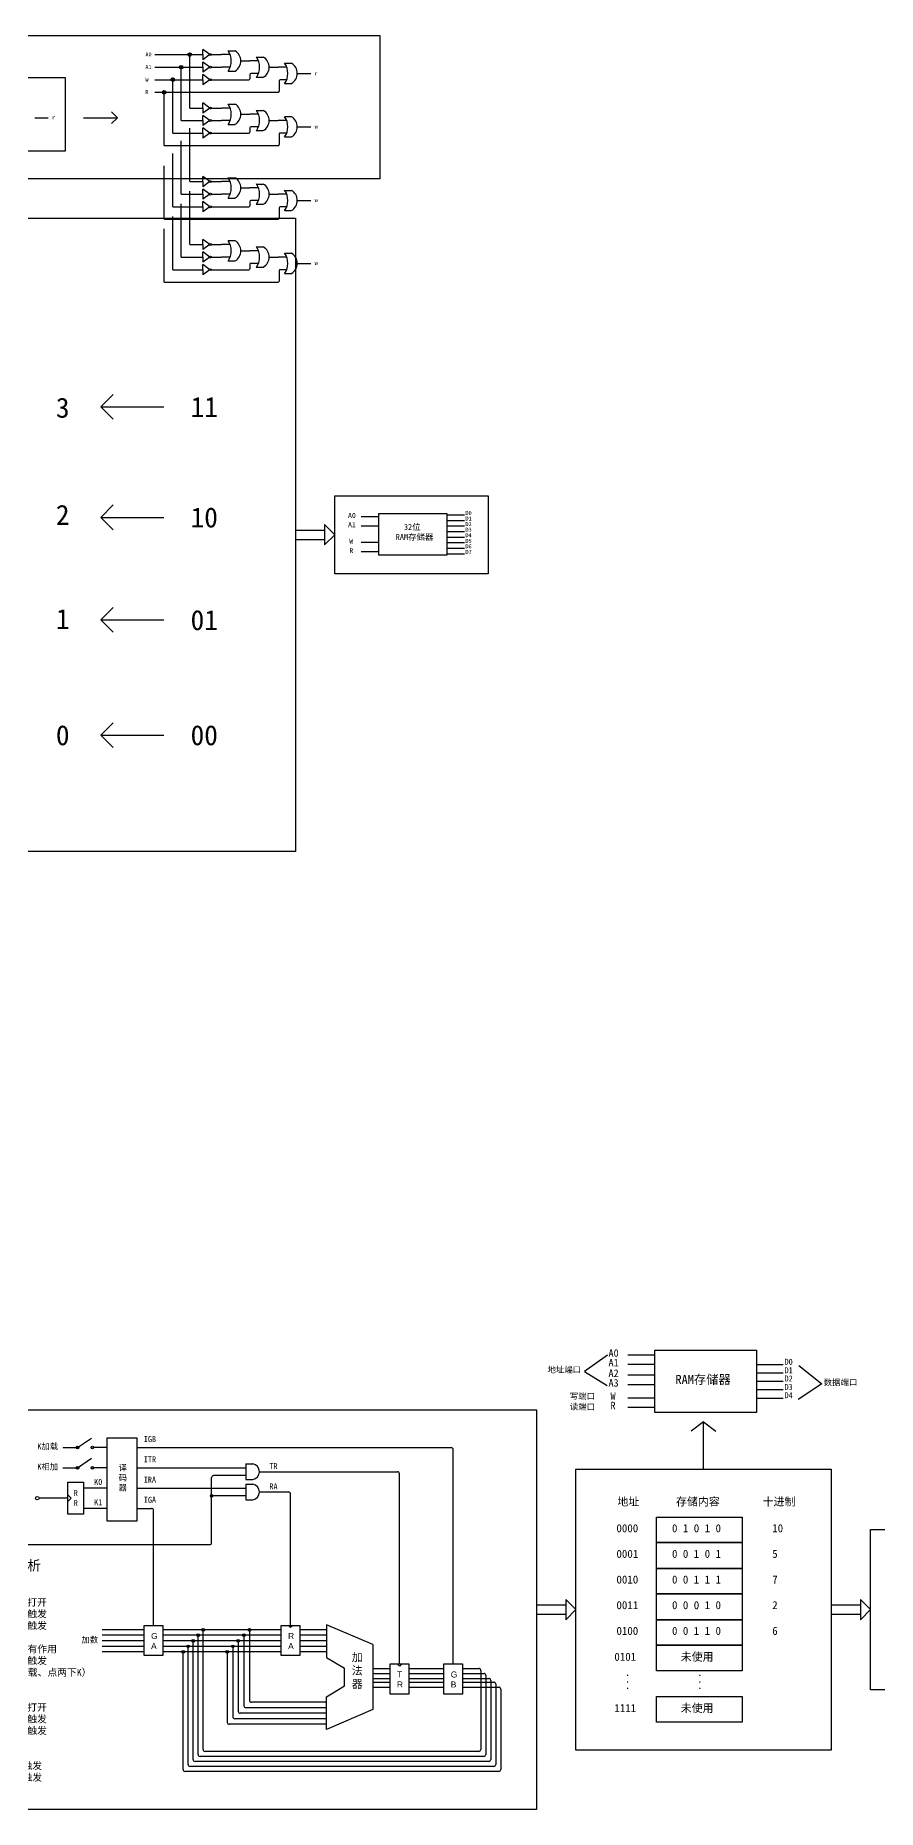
# Model space of a CAD drawing. Header units: inches. Extents: x -6 to 965, y -428 to -142.
# Drawn here: x 396.9 to 481, y -420.7 to -243.4 of the extents above; entities that cross this region are included whole.
import ezdxf

# ---------------------------------------------------------------- set-up
doc = ezdxf.new("R2010")
doc.units = ezdxf.units.IN
doc.header["$MEASUREMENT"] = 0
doc.styles.get("Standard").update_dxf_attribs({"font": 'arial.ttf'})

msp = doc.modelspace()

# ---------------------------------------------------------------- hatches: boundary and pattern name
h = msp.add_hatch()
h.set_pattern_fill('ANSI32', color=256)
h.set_pattern_definition([(45, (-0.54687, -1.2544), (-0.26516504, 0.26516504), []), (45, (-0.3701, -1.2544), (-0.26516504, 0.26516504), [])])
h.paths.add_polyline_path([(411.25, -246.57), (411.42, -246.57), (411.6, -246.57, 1)])
h.paths.add_polyline_path([(411.6, -246.57), (411.42, -246.57), (411.42, -246.74, 0.414214)])
h.paths.add_polyline_path([(411.42, -246.57), (411.25, -246.57, 0.414214), (411.42, -246.74)])
h = msp.add_hatch()
h.set_pattern_fill('ANSI32', color=256)
h.set_pattern_definition([(45, (0.3022, 0), (-0.26516504, 0.26516504), []), (45, (0.47898, 0), (-0.26516504, 0.26516504), [])])
h.paths.add_polyline_path([(412.1, -245.31), (412.27, -245.31), (412.44, -245.31, 1)])
h.paths.add_polyline_path([(412.44, -245.31), (412.27, -245.31), (412.27, -245.49, 0.414214)])
h.paths.add_polyline_path([(412.27, -245.31), (412.1, -245.31, 0.414214), (412.27, -245.49)])
h = msp.add_hatch()
h.set_pattern_fill('ANSI32', color=256)
h.set_pattern_definition([(45, (-1.3815, -2.50878), (-0.26516504, 0.26516504), []), (45, (-1.20472, -2.50878), (-0.26516504, 0.26516504), [])])
h.paths.add_polyline_path([(410.41, -247.82), (410.59, -247.82), (410.76, -247.82, 1)])
h.paths.add_polyline_path([(410.76, -247.82), (410.59, -247.82), (410.59, -248, 0.414214)])
h.paths.add_polyline_path([(410.59, -247.82), (410.41, -247.82, 0.414214), (410.59, -248)])
h = msp.add_hatch()
h.set_pattern_fill('ANSI32', color=256)
h.set_pattern_definition([(45, (-2.24594, -3.76317), (-0.26516504, 0.26516504), []), (45, (-2.06916, -3.76317), (-0.26516504, 0.26516504), [])])
h.paths.add_polyline_path([(409.55, -249.08), (409.72, -249.08), (409.9, -249.08, 1)])
h.paths.add_polyline_path([(409.9, -249.08), (409.72, -249.08), (409.72, -249.25, 0.414214)])
h.paths.add_polyline_path([(409.72, -249.08), (409.55, -249.08, 0.414214), (409.72, -249.25)])
h = msp.add_hatch(color=256)
h.dxf.hatch_style = 1
h.paths.add_polyline_path([(414.59, -389.39, 1), (414.33, -389.39, 1)])
at = {"true_color": 0xffffff}
h = msp.add_hatch(color=7, dxfattribs=at)
h.dxf.hatch_style = 1
h.paths.add_polyline_path([(411.96, -404.44), (412.23, -404.44, 1)])
h.paths.add_polyline_path([(412.23, -404.44), (412.1, -404.44), (412.1, -404.58, 0.414214)])
h.paths.add_polyline_path([(412.1, -404.44), (411.96, -404.44, 0.414214), (412.1, -404.58)])
h = msp.add_hatch(color=7, dxfattribs=at)
h.dxf.hatch_style = 1
h.paths.add_polyline_path([(412.46, -403.89), (412.73, -403.89, 1)])
h.paths.add_polyline_path([(412.73, -403.89), (412.6, -403.89), (412.6, -404.02, 0.414214)])
h.paths.add_polyline_path([(412.6, -403.89), (412.46, -403.89, 0.414214), (412.6, -404.02)])
h = msp.add_hatch(color=7, dxfattribs=at)
h.dxf.hatch_style = 1
h.paths.add_polyline_path([(412.96, -403.33), (413.23, -403.33, 1)])
h.paths.add_polyline_path([(413.23, -403.33), (413.1, -403.33), (413.1, -403.47, 0.414214)])
h.paths.add_polyline_path([(413.1, -403.33), (412.96, -403.33, 0.414214), (413.1, -403.47)])
h = msp.add_hatch(color=7, dxfattribs=at)
h.dxf.hatch_style = 1
h.paths.add_polyline_path([(413.46, -402.78), (413.73, -402.78, 1)])
h.paths.add_polyline_path([(413.73, -402.78), (413.6, -402.78), (413.6, -402.92, 0.414214)])
h.paths.add_polyline_path([(413.6, -402.78), (413.46, -402.78, 0.414214), (413.6, -402.92)])
h = msp.add_hatch(color=7, dxfattribs=at)
h.dxf.hatch_style = 1
h.paths.add_polyline_path([(416.43, -404.44), (416.7, -404.44, 1)])
h.paths.add_polyline_path([(416.7, -404.44), (416.57, -404.44), (416.57, -404.58, 0.414214)])
h.paths.add_polyline_path([(416.57, -404.44), (416.43, -404.44, 0.414214), (416.57, -404.58)])
h = msp.add_hatch(color=7, dxfattribs=at)
h.dxf.hatch_style = 1
h.paths.add_polyline_path([(416.99, -403.89), (417.26, -403.89, 1)])
h.paths.add_polyline_path([(417.26, -403.89), (417.12, -403.89), (417.12, -404.02, 0.414214)])
h.paths.add_polyline_path([(417.12, -403.89), (416.99, -403.89, 0.414214), (417.12, -404.02)])
h = msp.add_hatch(color=7, dxfattribs=at)
h.dxf.hatch_style = 1
h.paths.add_polyline_path([(417.54, -403.33), (417.81, -403.33, 1)])
h.paths.add_polyline_path([(417.81, -403.33), (417.68, -403.33), (417.68, -403.47, 0.414214)])
h.paths.add_polyline_path([(417.68, -403.33), (417.54, -403.33, 0.414214), (417.68, -403.47)])
h = msp.add_hatch(color=7, dxfattribs=at)
h.dxf.hatch_style = 1
h.paths.add_polyline_path([(418.09, -402.78), (418.36, -402.78, 1)])
h.paths.add_polyline_path([(418.36, -402.78), (418.23, -402.78), (418.23, -402.92, 0.414214)])
h.paths.add_polyline_path([(418.23, -402.78), (418.09, -402.78, 0.414214), (418.23, -402.92)])
h = msp.add_hatch(color=7, dxfattribs=at)
h.dxf.hatch_style = 1
h.paths.add_polyline_path([(411.46, -404.99), (411.73, -404.99, 1)])
h.paths.add_polyline_path([(411.73, -404.99), (411.6, -404.99), (411.6, -405.13, 0.414214)])
h.paths.add_polyline_path([(411.6, -404.99), (411.46, -404.99, 0.414214), (411.6, -405.13)])
h = msp.add_hatch(color=7, dxfattribs=at)
h.dxf.hatch_style = 1
h.paths.add_polyline_path([(415.88, -404.99), (416.15, -404.99, 1)])
h.paths.add_polyline_path([(416.15, -404.99), (416.02, -404.99), (416.02, -405.13, 0.414214)])
h.paths.add_polyline_path([(416.02, -404.99), (415.88, -404.99, 0.414214), (416.02, -405.13)])

# ---------------------------------------------------------------- linework, layer by layer
for p, q in [((408.79, -245.31), (412.27, -245.31)), ((412.27, -245.31), (413.57, -245.31)), ((412.27, -250.65), (412.27, -245.31)), ((413.57, -245.31), (413.57, -244.8)), ((414.27, -245.31), (413.57, -244.8)), ((413.57, -245.31), (413.57, -245.82)), ((414.27, -245.31), (413.57, -245.82)), ((413.57, -246.57), (413.57, -246.06)), ((414.27, -246.57), (413.57, -246.06)), ((414.45, -245.31), (415.46, -245.31)), ((416.3, -245.31), (415.46, -245.31)), ((416.1, -244.93), (416.8, -244.93)), ((417.38, -245.94), (418.28, -245.94)), ((419.13, -245.94), (418.28, -245.94)), ((418.92, -245.56), (419.62, -245.56)), ((421.74, -246.18), (422.44, -246.18)), ((408.79, -246.57), (412.27, -246.57)), ((408.79, -247.82), (412.27, -247.82)), ((410.59, -253.15), (410.59, -247.82)), ((411.42, -251.9), (411.42, -246.57)), ((412.27, -246.57), (413.57, -246.57)), ((412.27, -247.82), (413.57, -247.82)), ((413.57, -246.57), (413.57, -247.08)), ((414.27, -246.57), (413.57, -247.08)), ((413.57, -247.82), (413.57, -247.31)), ((414.27, -247.82), (413.57, -247.31)), ((413.57, -247.82), (413.57, -248.33)), ((414.27, -247.82), (413.57, -248.33)), ((414.45, -246.57), (415.46, -246.57)), ((414.45, -247.82), (418.18, -247.82)), ((416.3, -246.57), (415.46, -246.57)), ((416.1, -246.95), (416.8, -246.95)), ((418.28, -247.29), (418.28, -247.72)), ((419.13, -247.19), (418.38, -247.19)), ((418.92, -247.58), (419.62, -247.58)), ((420.2, -246.57), (421.1, -246.57)), ((421.95, -246.57), (421.1, -246.57)), ((421.2, -247.92), (421.2, -248.98)), ((421.95, -247.82), (421.3, -247.82)), ((421.74, -248.21), (422.44, -248.21)), ((423.02, -247.19), (424.37, -247.19)), ((408.79, -249.08), (412.27, -249.08)), ((409.72, -254.41), (409.72, -249.08)), ((412.27, -249.08), (413.57, -249.08)), ((413.57, -249.08), (421.1, -249.08)), ((396.79, -251.62), (398.14, -251.62)), ((412.27, -250.65), (413.57, -250.65)), ((413.57, -250.65), (413.57, -250.13)), ((414.27, -250.65), (413.57, -250.13)), ((413.57, -250.65), (413.57, -251.16)), ((414.27, -250.65), (413.57, -251.16)), ((413.57, -251.9), (413.57, -251.39)), ((414.27, -251.9), (413.57, -251.39)), ((414.45, -250.65), (415.46, -250.65)), ((416.3, -250.65), (415.46, -250.65)), ((416.1, -250.26), (416.8, -250.26)), ((417.38, -251.27), (418.28, -251.27)), ((419.13, -251.27), (418.28, -251.27)), ((418.92, -250.89), (419.62, -250.89)), ((421.74, -251.51), (422.44, -251.51)), ((410.59, -253.15), (413.57, -253.15)), ((411.42, -251.9), (413.57, -251.9)), ((412.27, -258.01), (412.27, -252.67)), ((413.57, -251.9), (413.57, -252.41)), ((414.27, -251.9), (413.57, -252.41)), ((413.57, -253.15), (413.57, -252.64)), ((414.27, -253.15), (413.57, -252.64)), ((413.57, -253.15), (413.57, -253.66)), ((414.27, -253.15), (413.57, -253.66)), ((414.45, -251.9), (415.46, -251.9)), ((414.45, -253.15), (418.18, -253.15)), ((416.3, -251.9), (415.46, -251.9)), ((416.1, -252.29), (416.8, -252.29)), ((418.28, -252.63), (418.28, -253.05)), ((419.13, -252.53), (418.38, -252.53)), ((418.92, -252.91), (419.62, -252.91)), ((420.2, -251.9), (421.1, -251.9)), ((421.95, -251.9), (421.1, -251.9)), ((421.2, -253.25), (421.2, -254.31)), ((421.95, -253.15), (421.3, -253.15)), ((421.74, -253.54), (422.44, -253.54)), ((423.02, -252.53), (424.37, -252.53)), ((409.72, -254.41), (413.57, -254.41)), ((410.59, -260.52), (410.59, -255.18)), ((411.42, -259.26), (411.42, -253.93)), ((413.57, -254.41), (421.1, -254.41)), ((409.72, -261.77), (409.72, -256.44)), ((412.27, -258.01), (413.57, -258.01)), ((413.57, -258.01), (413.57, -257.5)), ((414.27, -258.01), (413.57, -257.5)), ((413.57, -258.01), (413.57, -258.52)), ((414.27, -258.01), (413.57, -258.52)), ((413.57, -259.26), (413.57, -258.75)), ((414.27, -259.26), (413.57, -258.75)), ((414.45, -258.01), (415.46, -258.01)), ((416.3, -258.01), (415.46, -258.01)), ((416.1, -257.62), (416.8, -257.62)), ((417.38, -258.63), (418.28, -258.63)), ((419.13, -258.63), (418.28, -258.63)), ((418.92, -258.25), (419.62, -258.25)), ((421.74, -258.88), (422.44, -258.88)), ((410.59, -260.52), (413.57, -260.52)), ((411.42, -259.26), (413.57, -259.26)), ((411.42, -265.55), (411.42, -260.22)), ((412.27, -264.3), (412.27, -258.97)), ((413.57, -259.26), (413.57, -259.77)), ((414.27, -259.26), (413.57, -259.77)), ((413.57, -260.52), (413.57, -260)), ((414.27, -260.52), (413.57, -260)), ((413.57, -260.52), (413.57, -261.03)), ((414.27, -260.52), (413.57, -261.03)), ((414.45, -259.26), (415.46, -259.26)), ((414.45, -260.52), (418.18, -260.52)), ((416.3, -259.26), (415.46, -259.26)), ((416.1, -259.65), (416.8, -259.65)), ((418.28, -259.99), (418.28, -260.42)), ((419.13, -259.89), (418.38, -259.89)), ((418.92, -260.27), (419.62, -260.27)), ((420.2, -259.26), (421.1, -259.26)), ((421.95, -259.26), (421.1, -259.26)), ((421.2, -260.62), (421.2, -261.67)), ((421.95, -260.52), (421.3, -260.52)), ((423.02, -259.89), (424.37, -259.89)), ((409.72, -261.77), (413.57, -261.77)), ((410.59, -266.81), (410.59, -261.48)), ((413.57, -261.77), (421.1, -261.77)), ((421.74, -260.9), (422.44, -260.9)), ((409.72, -268.06), (409.72, -262.73)), ((413.57, -264.3), (413.57, -263.79)), ((414.27, -264.3), (413.57, -263.79)), ((416.1, -263.91), (416.8, -263.91)), ((411.42, -265.55), (413.57, -265.55)), ((412.27, -264.3), (413.57, -264.3)), ((413.57, -264.3), (413.57, -264.81)), ((414.27, -264.3), (413.57, -264.81)), ((413.57, -265.55), (413.57, -265.04)), ((414.27, -265.55), (413.57, -265.04)), ((413.57, -265.55), (413.57, -266.07)), ((414.27, -265.55), (413.57, -266.07)), ((414.45, -264.3), (415.46, -264.3)), ((414.45, -265.55), (415.46, -265.55)), ((416.3, -264.3), (415.46, -264.3)), ((416.3, -265.55), (415.46, -265.55)), ((416.1, -265.94), (416.8, -265.94)), ((417.38, -264.93), (418.28, -264.93)), ((419.13, -264.93), (418.28, -264.93)), ((418.92, -264.54), (419.62, -264.54)), ((420.2, -265.55), (421.1, -265.55)), ((421.95, -265.55), (421.1, -265.55)), ((421.74, -265.17), (422.44, -265.17)), ((410.59, -266.81), (413.57, -266.81)), ((413.57, -266.81), (413.57, -266.3)), ((414.27, -266.81), (413.57, -266.3)), ((413.57, -266.81), (413.57, -267.32)), ((414.27, -266.81), (413.57, -267.32)), ((414.45, -266.81), (418.18, -266.81)), ((418.28, -266.28), (418.28, -266.71)), ((419.13, -266.18), (418.38, -266.18)), ((418.92, -266.57), (419.62, -266.57)), ((421.2, -266.91), (421.2, -267.96)), ((421.95, -266.81), (421.3, -266.81)), ((421.74, -267.19), (422.44, -267.19)), ((423.02, -266.18), (424.37, -266.18)), ((409.72, -268.06), (413.57, -268.06)), ((413.57, -268.06), (421.1, -268.06)), ((431.17, -291.52), (429.39, -291.52)), ((431.17, -292.45), (429.39, -292.45)), ((437.94, -291.32), (439.72, -291.32)), ((437.94, -291.87), (439.72, -291.87)), ((437.94, -292.43), (439.72, -292.43)), ((431.17, -294.09), (429.39, -294.09)), ((437.94, -292.99), (439.72, -292.99)), ((437.94, -293.54), (439.72, -293.54)), ((437.94, -294.1), (439.72, -294.1)), ((431.17, -295.02), (429.39, -295.02)), ((437.94, -294.66), (439.72, -294.66)), ((437.94, -295.21), (439.72, -295.21)), ((454.02, -375.34), (451.71, -376.95)), ((458.73, -375.32), (456.05, -375.32)), ((451.71, -376.95), (453.97, -378.35)), ((458.73, -376.27), (456.05, -376.27)), ((458.73, -377.34), (456.05, -377.34)), ((468.88, -376.27), (471.55, -376.27)), ((468.88, -377.1), (471.55, -377.1)), ((473.12, -376.37), (475.41, -378.2)), ((458.73, -378.3), (456.05, -378.3)), ((468.88, -377.94), (471.55, -377.94)), ((468.88, -378.77), (471.55, -378.77)), ((475.41, -378.2), (473.07, -379.77)), ((458.73, -379.62), (456.05, -379.62)), ((458.73, -380.57), (456.05, -380.57)), ((468.88, -379.61), (471.55, -379.61)), ((407.71, -402.78), (403.53, -402.78)), ((407.71, -403.33), (403.53, -403.33)), ((407.71, -403.89), (403.53, -403.89)), ((407.71, -404.44), (403.53, -404.44)), ((407.71, -404.99), (403.53, -404.99)), ((425.94, -412.75), (425.94, -409.47)), ((430.55, -410.76), (425.94, -412.75))]:
    msp.add_line(p, q)
at = {"color": 85, "true_color": 0x58ba48}
for p, q in [((401.66, -251.62), (405.04, -251.62)), ((405.04, -251.62), (404.45, -251.02)), ((405.04, -251.62), (404.45, -252.21)), ((403.38, -280.52), (404.61, -279.28)), ((403.38, -280.52), (409.67, -280.52)), ((403.38, -280.52), (404.61, -281.75)), ((403.38, -291.57), (404.61, -290.33)), ((403.38, -291.57), (409.67, -291.57)), ((403.38, -291.57), (404.61, -292.81)), ((426.76, -293.31), (425.74, -292.3)), ((425.74, -292.3), (425.74, -294.33)), ((422.83, -292.85), (425.74, -292.85)), ((422.83, -293.78), (425.74, -293.78)), ((426.76, -293.31), (425.74, -294.33)), ((403.38, -301.83), (404.61, -300.59)), ((403.38, -301.83), (409.67, -301.83)), ((403.38, -301.83), (404.61, -303.06)), ((403.38, -313.34), (404.61, -312.1)), ((403.38, -313.34), (409.67, -313.34)), ((403.38, -313.34), (404.61, -314.57)), ((463.6, -381.98), (462.38, -382.91)), ((463.6, -386.72), (463.6, -381.98)), ((463.6, -381.98), (464.83, -382.91)), ((417.87, -386.2), (417.87, -387.75)), ((417.87, -386.2), (418.57, -386.2)), ((414.46, -394.07), (414.46, -387.57)), ((417.87, -387.37), (414.66, -387.37)), ((417.87, -387.75), (418.57, -387.75)), ((417.87, -388.23), (417.87, -389.78)), ((417.87, -388.23), (418.57, -388.23)), ((400.08, -389.62), (397.22, -389.62)), ((400.08, -389.29), (400.41, -389.62)), ((400.08, -389.95), (400.41, -389.62)), ((404.01, -388.61), (401.65, -388.61)), ((417.87, -389.39), (414.46, -389.39)), ((417.87, -389.78), (418.57, -389.78)), ((404.01, -390.64), (401.65, -390.64)), ((393.44, -394.27), (414.26, -394.27)), ((446.92, -400.3), (449.83, -400.3)), ((450.85, -400.77), (449.83, -399.75)), ((449.83, -399.75), (449.83, -401.78)), ((450.85, -400.77), (449.83, -401.78)), ((476.36, -400.3), (479.27, -400.3)), ((480.29, -400.77), (479.27, -399.75)), ((479.27, -399.75), (479.27, -401.78)), ((480.29, -400.77), (479.27, -401.78)), ((446.92, -401.23), (449.83, -401.23)), ((476.36, -401.23), (479.27, -401.23))]:
    msp.add_line(p, q, dxfattribs=at)
at = {"color": 7, "true_color": 0xffffff}
for p, q in [((399.59, -384.56), (401.06, -384.56)), ((401.06, -384.56), (402.47, -383.62)), ((404.01, -384.56), (402.54, -384.56)), ((406.97, -384.56), (438.39, -384.56)), ((438.59, -406.2), (438.59, -384.76)), ((399.59, -386.59), (401.06, -386.59)), ((401.06, -386.59), (402.47, -385.64)), ((404.01, -386.59), (402.54, -386.59)), ((406.97, -386.59), (417.87, -386.59)), ((419.23, -386.98), (433.02, -386.98)), ((433.22, -406.2), (433.22, -387.18)), ((406.97, -388.61), (417.87, -388.61)), ((419.23, -389), (422.14, -389)), ((422.34, -402.34), (422.34, -389.2)), ((406.97, -390.64), (408.45, -390.64)), ((408.65, -402.34), (408.65, -390.84)), ((422.13, -402.34), (422.34, -402.55)), ((422.56, -402.34), (422.34, -402.55)), ((430.55, -404.25), (425.94, -402.27)), ((425.94, -402.27), (425.94, -405.55)), ((421.41, -402.78), (409.58, -402.78)), ((421.41, -403.33), (409.58, -403.33)), ((421.41, -403.89), (409.58, -403.89)), ((412.6, -415.74), (412.6, -403.89)), ((413.1, -415.24), (413.1, -403.33)), ((413.6, -414.74), (413.6, -402.78)), ((417.12, -403.89), (417.12, -410.93)), ((417.68, -403.33), (417.68, -410.37)), ((418.23, -402.78), (418.23, -409.82)), ((425.94, -402.78), (423.28, -402.78)), ((425.94, -403.33), (423.28, -403.33)), ((425.94, -403.89), (423.28, -403.89)), ((430.55, -404.25), (430.55, -410.76)), ((421.41, -404.44), (409.58, -404.44)), ((421.41, -404.99), (409.58, -404.99)), ((411.6, -416.74), (411.6, -404.99)), ((412.1, -416.24), (412.1, -404.44)), ((416.02, -404.99), (416.02, -412.03)), ((416.57, -404.44), (416.57, -411.48)), ((425.94, -404.44), (423.28, -404.44)), ((425.94, -404.99), (423.28, -404.99)), ((425.94, -405.55), (427.72, -406.63)), ((427.72, -408.38), (427.72, -406.63)), ((430.55, -406.64), (432.28, -406.64)), ((430.55, -407.14), (432.28, -407.14)), ((430.55, -407.64), (432.28, -407.64)), ((433, -406.2), (433.22, -406.41)), ((433.43, -406.2), (433.22, -406.41)), ((434.15, -406.64), (437.65, -406.64)), ((434.15, -407.14), (437.65, -407.14)), ((434.15, -407.64), (437.65, -407.64)), ((439.53, -406.64), (441.15, -406.64)), ((439.53, -407.14), (441.65, -407.14)), ((439.53, -407.64), (442.15, -407.64)), ((441.35, -406.84), (441.35, -414.74)), ((441.85, -407.34), (441.85, -415.24)), ((442.35, -407.84), (442.35, -415.74)), ((425.94, -409.47), (427.72, -408.38)), ((430.55, -408.01), (432.28, -408.01)), ((430.55, -408.51), (432.28, -408.51)), ((434.15, -408.01), (437.65, -408.01)), ((434.15, -408.51), (437.65, -408.51)), ((439.53, -408.01), (442.65, -408.01)), ((439.53, -408.51), (443.15, -408.51)), ((442.85, -408.21), (442.85, -416.24)), ((443.35, -408.71), (443.35, -416.74)), ((425.94, -411.13), (417.32, -411.13)), ((425.94, -410.57), (417.88, -410.57)), ((425.94, -410.02), (418.43, -410.02)), ((425.94, -412.23), (416.22, -412.23)), ((425.94, -411.68), (416.77, -411.68)), ((441.15, -414.94), (413.8, -414.94)), ((442.65, -416.44), (412.3, -416.44)), ((442.15, -415.94), (412.8, -415.94)), ((441.65, -415.44), (413.3, -415.44)), ((443.15, -416.94), (411.8, -416.94))]:
    msp.add_line(p, q, dxfattribs=at)
for points in [[(325.76, -243.4), (431.25, -243.4), (431.25, -257.72), (325.76, -257.72)], [(383, -247.59), (399.81, -247.59), (399.81, -254.96), (383, -254.96)], [(306.5, -261.65), (422.83, -261.65), (422.83, -324.98), (306.5, -324.98)], [(426.76, -289.42), (442.08, -289.42), (442.08, -297.21), (426.76, -297.21)], [(431.17, -291.19), (437.94, -291.19), (437.94, -295.35), (431.17, -295.35)], [(458.73, -374.83), (468.88, -374.83), (468.88, -381.06), (458.73, -381.06)], [(385.53, -380.79), (446.92, -380.79), (446.92, -420.75), (385.53, -420.75)], [(450.85, -386.72), (476.36, -386.72), (476.36, -414.82), (450.85, -414.82)], [(458.92, -391.51), (467.45, -391.51), (467.45, -394.07), (458.92, -394.07)], [(480.29, -392.76), (516.19, -392.76), (516.19, -408.78), (480.29, -408.78)], [(458.92, -394.07), (467.45, -394.07), (467.45, -396.64), (458.92, -396.64)], [(458.92, -396.64), (467.45, -396.64), (467.45, -399.2), (458.92, -399.2)], [(458.92, -399.2), (467.45, -399.2), (467.45, -401.77), (458.92, -401.77)], [(458.92, -401.77), (467.45, -401.77), (467.45, -404.33), (458.92, -404.33)], [(458.92, -404.33), (467.45, -404.33), (467.45, -406.9), (458.92, -406.9)], [(458.92, -409.46), (467.45, -409.46), (467.45, -412.03), (458.92, -412.03)]]:
    msp.add_lwpolyline(points, close=True)
for points in [[(404.01, -383.59), (406.97, -383.59), (406.97, -391.93), (404.01, -391.93)], [(407.71, -402.34), (409.58, -402.34), (409.58, -405.36), (407.71, -405.36)], [(421.41, -402.34), (423.28, -402.34), (423.28, -405.36), (421.41, -405.36)], [(432.28, -406.2), (434.15, -406.2), (434.15, -409.22), (432.28, -409.22)], [(437.65, -406.2), (439.53, -406.2), (439.53, -409.22), (437.65, -409.22)]]:
    msp.add_lwpolyline(points, close=True, dxfattribs=at)
at = {"color": 85, "true_color": 0x58ba48}
msp.add_lwpolyline([(400.08, -388.01), (401.65, -388.01), (401.65, -391.22), (400.08, -391.22)], close=True, dxfattribs=at)
for centre, radius in [((411.42, -246.57), 0.174), ((412.27, -245.31), 0.174), ((414.36, -245.31), 0.0921), ((414.36, -246.57), 0.0921), ((410.59, -247.82), 0.174), ((414.36, -247.82), 0.0921), ((409.72, -249.08), 0.174), ((414.36, -250.65), 0.0921), ((414.36, -251.9), 0.0921), ((414.36, -253.15), 0.0921), ((414.36, -258.01), 0.0921), ((414.36, -259.26), 0.0921), ((414.36, -260.52), 0.0921), ((414.36, -264.3), 0.0921), ((414.36, -265.55), 0.0921), ((414.36, -266.81), 0.0921)]:
    msp.add_circle(centre, radius)
at = {"color": 7, "true_color": 0xffffff}
for centre, radius in [((401.06, -384.56), 0.131), ((402.54, -384.56), 0.131), ((401.06, -386.59), 0.131), ((402.54, -386.59), 0.131), ((412.1, -404.44), 0.135), ((412.6, -403.89), 0.135), ((413.1, -403.33), 0.135), ((413.6, -402.78), 0.135), ((416.57, -404.44), 0.135), ((417.12, -403.89), 0.135), ((417.68, -403.33), 0.135), ((418.23, -402.78), 0.135), ((411.6, -404.99), 0.135), ((416.02, -404.99), 0.135)]:
    msp.add_circle(centre, radius, dxfattribs=at)
at = {"color": 85, "true_color": 0x58ba48}
for centre, radius in [((397.04, -389.62), 0.178), ((414.46, -389.39), 0.131)]:
    msp.add_circle(centre, radius, dxfattribs=at)
for centre, radius, start, end in [((414.66, -245.94), 1.76, 324.7742, 35.2258), ((416.21, -245.94), 1.17, 300.2972, 59.7028), ((417.49, -246.57), 1.76, 324.7742, 35.2258), ((419.03, -246.57), 1.17, 300.2972, 59.7028), ((420.31, -247.19), 1.76, 324.7742, 35.2258), ((421.85, -247.19), 1.17, 300.2972, 59.7028), ((418.18, -247.72), 0.1, 270, 0), ((418.38, -247.29), 0.1, 90, 180), ((421.3, -247.92), 0.1, 90, 180), ((421.1, -248.98), 0.1, 270, 0), ((414.66, -251.27), 1.76, 324.7742, 35.2258), ((416.21, -251.27), 1.17, 300.2972, 59.7028), ((417.49, -251.9), 1.76, 324.7742, 35.2258), ((419.03, -251.9), 1.17, 300.2972, 59.7028), ((420.31, -252.53), 1.76, 324.7742, 35.2258), ((421.85, -252.53), 1.17, 300.2972, 59.7028), ((418.18, -253.05), 0.1, 270, 0), ((418.38, -252.63), 0.1, 90, 180), ((421.3, -253.25), 0.1, 90, 180), ((421.1, -254.31), 0.1, 270, 0), ((414.66, -258.63), 1.76, 324.7742, 35.2258), ((416.21, -258.63), 1.17, 300.2972, 59.7028), ((417.49, -259.26), 1.76, 324.7742, 35.2258), ((419.03, -259.26), 1.17, 300.2972, 59.7028), ((420.31, -259.89), 1.76, 324.7742, 35.2258), ((421.85, -259.89), 1.17, 300.2972, 59.7028), ((418.18, -260.42), 0.1, 270, 0), ((418.38, -259.99), 0.1, 90, 180), ((421.3, -260.62), 0.1, 90, 180), ((421.1, -261.67), 0.1, 270, 0), ((414.66, -264.93), 1.76, 324.7742, 35.2258), ((416.21, -264.93), 1.17, 300.2972, 59.7028), ((417.49, -265.55), 1.76, 324.7742, 35.2258), ((419.03, -265.55), 1.17, 300.2972, 59.7028), ((420.31, -266.18), 1.76, 324.7742, 35.2258), ((421.85, -266.18), 1.17, 300.2972, 59.7028), ((418.18, -266.71), 0.1, 270, 0), ((418.38, -266.28), 0.1, 90, 180), ((421.3, -266.91), 0.1, 90, 180), ((421.1, -267.96), 0.1, 270, 0)]:
    msp.add_arc(centre, radius, start, end)
at = {"color": 7, "true_color": 0xffffff}
for centre, start, end in [((438.39, -384.76), 0, 90), ((433.02, -387.18), 0, 90), ((422.14, -389.2), 0, 90), ((408.45, -390.84), 0, 90), ((441.15, -406.84), 0, 90), ((441.65, -407.34), 360, 90), ((442.15, -407.84), 0, 90), ((442.65, -408.21), 0, 90), ((443.15, -408.71), 0, 90), ((417.32, -410.93), 180, 270), ((417.88, -410.37), 180, 270), ((418.43, -409.82), 180, 270), ((416.22, -412.03), 180, 270), ((416.77, -411.48), 180, 270), ((413.8, -414.74), 180, 270), ((441.15, -414.74), 270, 0), ((411.8, -416.74), 180, 270), ((412.3, -416.24), 180, 270), ((412.8, -415.74), 180, 270), ((413.3, -415.24), 180, 270), ((441.65, -415.24), 270, 360), ((442.15, -415.74), 270, 0), ((442.65, -416.24), 270, 0), ((443.15, -416.74), 270, 0)]:
    msp.add_arc(centre, 0.2, start, end, dxfattribs=at)
at = {"color": 85, "true_color": 0x58ba48}
for centre, radius, start, end in [((418.45, -386.98), 0.787, 279.2862, 80.7138), ((414.66, -387.57), 0.2, 90, 180), ((418.45, -389), 0.787, 279.2862, 80.7138), ((414.26, -394.07), 0.2, 270, 0)]:
    msp.add_arc(centre, radius, start, end, dxfattribs=at)

# ---------------------------------------------------------------- texts
at = {"color": 85, "true_color": 0x58ba48, "attachment_point": 1}
for s, width, gutter_width, heights, insert, char_height in [('{\\fSimSun|b0|i0|c134|p2;A0}', 3.8373, 1, [0], (407.84, -245.09), 0.4), ('{\\fSimSun|b0|i0|c134|p2;A1}', 3.8373, 1, [0], (407.84, -246.35), 0.4), ('{\\fSimSun|b0|i0|c134|p2;W}', 3.8373, 1, [0], (407.84, -247.6), 0.4), ('{\\fSimSun|b0|i0|c134|p2;r}', 3.8373, 1, [0], (424.75, -246.97), 0.4), ('{\\fSimSun|b0|i0|c134|p2;R}', 3.8373, 1, [0], (407.84, -248.86), 0.4), ('{\\fSimSun|b0|i0|c134|p2;r}', 3.8373, 1, [0], (398.52, -251.39), 0.4), ('{\\fSimSun|b0|i0|c134|p2;w}', 3.8373, 1, [0], (424.75, -252.3), 0.4), ('{\\fSimSun|b0|i0|c134|p2;w}', 3.8373, 1, [0], (424.75, -259.66), 0.4), ('{\\fSimSun|b0|i0|c134|p2;w}', 3.8373, 1, [0], (424.75, -265.95), 0.4), ('{\\fSimSun|b0|i0|c134|p2;3}', 10.6916, 1, [0], (398.9, -279.61), 2), ('{\\fSimSun|b0|i0|c134|p2;11}', 10.6916, 1, [0], (412.36, -279.53), 2), ('{\\fSimSun|b0|i0|c134|p2;2}', 10.6916, 1, [0], (398.9, -290.32), 2), ('{\\fSimSun|b0|i0|c134|p2;10}', 10.6916, 1, [0], (412.36, -290.58), 2), ('{\\fSimSun|b0|i0|c134|p2;   \\H0.83333x;A0}', 3.8373, 1, [0], (426.86, -291.13), 0.6), ('{\\fSimSun|b0|i0|c134|p2;   \\H0.83333x;A1}', 3.8373, 1, [0], (426.86, -292.06), 0.6), ('{\\fSimSun|b0|i0|c134|p2;  32位\\PRAM存储器\\P }', 3.8373, 1, [0], (432.86, -292.23), 0.6), ('{\\fSimSun|b0|i0|c134|p2;   \\H0.66667x;D0}', 3.8373, 1, [0], (438.59, -290.93), 0.6), ('{\\fSimSun|b0|i0|c134|p2;   \\H0.66667x;D1}', 3.8373, 1, [0.6], (438.59, -291.49), 0.6), ('{\\fSimSun|b0|i0|c134|p2;   \\H0.66667x;D2}', 3.8373, 1, [0], (438.59, -292.05), 0.6), ('{\\fSimSun|b0|i0|c134|p2;   \\H0.66667x;D3}', 3.8373, 1, [0], (438.59, -292.6), 0.6), ('{\\fSimSun|b0|i0|c134|p2;   \\H0.83333x;W}', 3.8373, 1, [0], (426.99, -293.71), 0.6), ('{\\fSimSun|b0|i0|c134|p2;   \\H0.66667x;D4}', 3.8373, 1, [0], (438.59, -293.16), 0.6), ('{\\fSimSun|b0|i0|c134|p2;   \\H0.66667x;D5}', 3.8373, 1, [0], (438.59, -293.72), 0.6), ('{\\fSimSun|b0|i0|c134|p2;   \\H0.66667x;D6}', 3.8373, 1, [0], (438.59, -294.27), 0.6), ('{\\fSimSun|b0|i0|c134|p2;   \\H0.83333x;R}', 3.8373, 1, [0], (426.99, -294.64), 0.6), ('{\\fSimSun|b0|i0|c134|p2;   \\H0.66667x;D7}', 3.8373, 1, [0], (438.59, -294.83), 0.6), ('{\\fSimSun|b0|i0|c134|p2;1}', 10.6916, 1, [0], (398.9, -300.73), 2), ('{\\fSimSun|b0|i0|c134|p2;01}', 10.6916, 1, [0], (412.36, -300.84), 2), ('{\\fSimSun|b0|i0|c134|p2;0}', 10.6916, 1, [0], (398.9, -312.35), 2), ('{\\fSimSun|b0|i0|c134|p2;00}', 10.6916, 1, [0], (412.36, -312.35), 2), ('{\\fSimSun|b0|i0|c134|p2;   \\H0.83333x;A0}', 5.756, 1.5, [0], (452.27, -374.74), 0.9), ('{\\fSimSun|b0|i0|c134|p2;   \\H0.83333x;A1}', 5.756, 1.5, [0], (452.27, -375.7), 0.9), ('{\\fSimSun|b0|i0|c134|p2;   \\H0.66667x;D0}', 5.756, 1.5, [0], (469.86, -375.69), 0.9), ('{\\fSimSun|b0|i0|c134|p2;   \\H0.83333x;A2}', 5.756, 1.5, [0], (452.27, -376.76), 0.9), ('{\\fSimSun|b0|i0|c134|p2;   \\H0.83333x;A3}', 5.756, 1.5, [0], (452.27, -377.72), 0.9), ('{\\fSimSun|b0|i0|c134|p2;  \\PRAM存储器\\P }', 5.756, 1.5, [0], (460.8, -375.8), 0.9), ('{\\fSimSun|b0|i0|c134|p2;   \\H0.66667x;D1}', 5.756, 1.5, [0.9], (469.86, -376.53), 0.9), ('{\\fSimSun|b0|i0|c134|p2;   \\H0.66667x;D2}', 5.756, 1.5, [0], (469.86, -377.36), 0.9), ('{\\fSimSun|b0|i0|c134|p2;   \\H0.83333x;W}', 5.756, 1.5, [0], (452.47, -379.04), 0.9), ('{\\fSimSun|b0|i0|c134|p2;   \\H0.66667x;D3}', 5.756, 1.5, [0], (469.86, -378.2), 0.9), ('{\\fSimSun|b0|i0|c134|p2;   \\H0.66667x;D4}', 5.756, 1.5, [0], (469.86, -379.03), 0.9), ('{\\fSimSun|b0|i0|c134|p2;   \\H0.83333x;R}', 5.756, 1.5, [0], (452.47, -379.99), 0.9), ('{\\fSimSun|b0|i0|c134|p2;IGB}', 2.8518, 1, [0], (407.68, -383.42), 0.6), ('{\\fSimSun|b0|i0|c134|p2;ITR}', 2.8518, 1, [0], (407.68, -385.44), 0.6), ('{\\fSimSun|b0|i0|c134|p2;TR}', 2.8518, 1, [0], (420.23, -386.12), 0.6), ('{\\fSimSun|b0|i0|c134|p2;K0}', 2.8518, 1, [0], (402.72, -387.7), 0.6), ('{\\fSimSun|b0|i0|c134|p2;IRA}', 2.8518, 1, [0], (407.68, -387.47), 0.6), ('{\\fSimSun|b0|i0|c134|p2;RA}', 2.8518, 1, [0], (420.23, -388.15), 0.6), ('{\\fSimSun|b0|i0|c134|p2;R\\PR}', 2.8518, 1, [0], (400.68, -388.8), 0.6), ('{\\fSimSun|b0|i0|c134|p2;K1}', 2.8518, 1, [0], (402.72, -389.73), 0.6), ('{\\fSimSun|b0|i0|c134|p2;IGA}', 2.8518, 1, [0], (407.68, -389.49), 0.6), ('{\\fSimSun|b0|i0|c134|p2;地址}', 5.1681, 1, [0], (455, -389.57), 0.8), ('{\\fSimSun|b0|i0|c134|p2;存储内容}', 5.1681, 1, [0], (460.86, -389.57), 0.8), ('{\\fSimSun|b0|i0|c134|p2;十进制}', 5.1681, 1, [0], (469.51, -389.57), 0.8)]:
    msp.add_mtext_dynamic_manual_height_columns(s, width=width, gutter_width=gutter_width, heights=heights, dxfattribs=dict(at, insert=insert, char_height=char_height))
at = {"char_height": 0.6, "attachment_point": 1}
for s, insert in [('{\\fSimSun|b0|i0|c134|p2;   地址端口}', (446.79, -376.48)), ('{\\fSimSun|b0|i0|c134|p2;   数据端口}', (474.38, -377.75)), ('{\\fSimSun|b0|i0|c134|p2;   写端口}', (449.02, -379.13)), ('{\\fSimSun|b0|i0|c134|p2;   读端口}', (449.02, -380.19))]:
    msp.add_mtext_dynamic_manual_height_columns(s, width=7.1071, gutter_width=1.5, heights=[0], dxfattribs=dict(at, insert=insert))
at = {"color": 7, "true_color": 0xffffff, "attachment_point": 1}
for s, width, insert, char_height in [('{\\fSimSun|b0|i0|c134|p2;K加载}', 2.8518, (397.04, -384.15), 0.6), ('{\\fSimSun|b0|i0|c134|p2;K相加}', 2.8518, (397.04, -386.18), 0.6), ('{\\fSimSun|b0|i0|c134|p2;译\\P码\\P器}', 2.8518, (405.17, -386.28), 0.6), ('{\\fSimSun|b0|i0|c134|p2;   0000}', 5.1681, (453.27, -392.23), 0.8), ('{\\fSimSun|b0|i0|c134|p2;0 1 0 1 0}', 5.1681, (460.45, -392.23), 0.8), ('{\\fSimSun|b0|i0|c134|p2;    10}', 5.1681, (468.29, -392.23), 0.8), ('{\\fSimSun|b0|i0|c134|p2;   0001}', 5.1681, (453.27, -394.79), 0.8), ('{\\fSimSun|b0|i0|c134|p2;0 0 1 0 1}', 5.1681, (460.45, -394.79), 0.8), ('{\\fSimSun|b0|i0|c134|p2;    5}', 5.1681, (468.29, -394.79), 0.8), ('{\\fSimSun|b0|i0|c134|p2;    \\H1.6667x;   操作分析\\H0.6x;\\P\\P\\H1.1666x;\\C85;\\c4766296;加载操作\\P\\C256;\\c16777215;  闭合K加载： GA打开\\P  按下按键K： RA触发\\P  松开按键K： RR触发 \\P\\P  按下按键K： 没有作用\\P  松开按键K： RR触发\\P （总结：闭合K加载、点两下K）\\P\\P\\C85;\\c4766296;相加操作\\C256;\\c16777215;\\P  闭合K相加： GA打开\\P  按下按键K： TR触发\\P  松开按键K： RR触发\\P\\P\\C85;\\c4766296;记忆操作\\P\\C256;\\c16777215;  按下按键K：RA触发\\P  松开按键K：RR触发\\H0.85716x;\\P  }', 15.5953, (388.28, -395.85), 0.6), ('{\\fSimSun|b0|i0|c134|p2;   0010}', 5.1681, (453.27, -397.36), 0.8), ('{\\fSimSun|b0|i0|c134|p2;0 0 1 1 1}', 5.1681, (460.45, -397.36), 0.8), ('{\\fSimSun|b0|i0|c134|p2;    7}', 5.1681, (468.29, -397.36), 0.8), ('{\\fSimSun|b0|i0|c134|p2;   0011}', 5.1681, (453.27, -399.92), 0.8), ('{\\fSimSun|b0|i0|c134|p2;0 0 0 1 0}', 5.1681, (460.45, -399.92), 0.8), ('{\\fSimSun|b0|i0|c134|p2;    2}', 5.1681, (468.29, -399.92), 0.8), ('{\\fSimSun|b0|i0|c134|p2;   0100}', 5.1681, (453.27, -402.49), 0.8), ('{\\fSimSun|b0|i0|c134|p2;0 0 1 1 0}', 5.1681, (460.45, -402.49), 0.8), ('{\\fSimSun|b0|i0|c134|p2;    6}', 5.1681, (468.29, -402.49), 0.8), ('{\\fSimSun|b0|i0|c134|p2;加数}', 2.6324, (401.45, -403.49), 0.6), ('G\\PA', 1.1224, (408.41, -403.1), 0.6), ('R\\PA', 1.1224, (422.1, -403.1), 0.6), ('{\\fSimSun|b0|i0|c134|p2;加\\P法\\P器}', 5.7182, (428.46, -405.13), 0.8), ('{\\fSimSun|b0|i0|c134|p2;   0101}', 5.1681, (453.06, -405.08), 0.8), ('{\\fSimSun|b0|i0|c134|p2;  未使用}', 5.1681, (460.24, -405.08), 0.8), ('T\\PR', 1.1224, (432.98, -406.95), 0.6), ('G\\PB', 1.1224, (438.35, -406.95), 0.6), ('{\\fSimSun|b0|i0|c134|p2;.}', 5.1681, (455.74, -406.6), 0.8), ('{\\fSimSun|b0|i0|c134|p2;.}', 5.1681, (462.96, -406.6), 0.8), ('{\\fSimSun|b0|i0|c134|p2;.}', 5.1681, (455.74, -407.27), 0.8), ('{\\fSimSun|b0|i0|c134|p2;.}', 5.1681, (455.74, -407.9), 0.8), ('{\\fSimSun|b0|i0|c134|p2;.}', 5.1681, (462.96, -407.27), 0.8), ('{\\fSimSun|b0|i0|c134|p2;.}', 5.1681, (462.96, -407.9), 0.8), ('{\\fSimSun|b0|i0|c134|p2;   1111}', 5.1681, (453.06, -410.21), 0.8), ('{\\fSimSun|b0|i0|c134|p2;  未使用}', 5.1681, (460.24, -410.21), 0.8)]:
    msp.add_mtext_dynamic_manual_height_columns(s, width=width, gutter_width=1, heights=[0], dxfattribs=dict(at, insert=insert, char_height=char_height))

doc.saveas('drawing.dxf')
